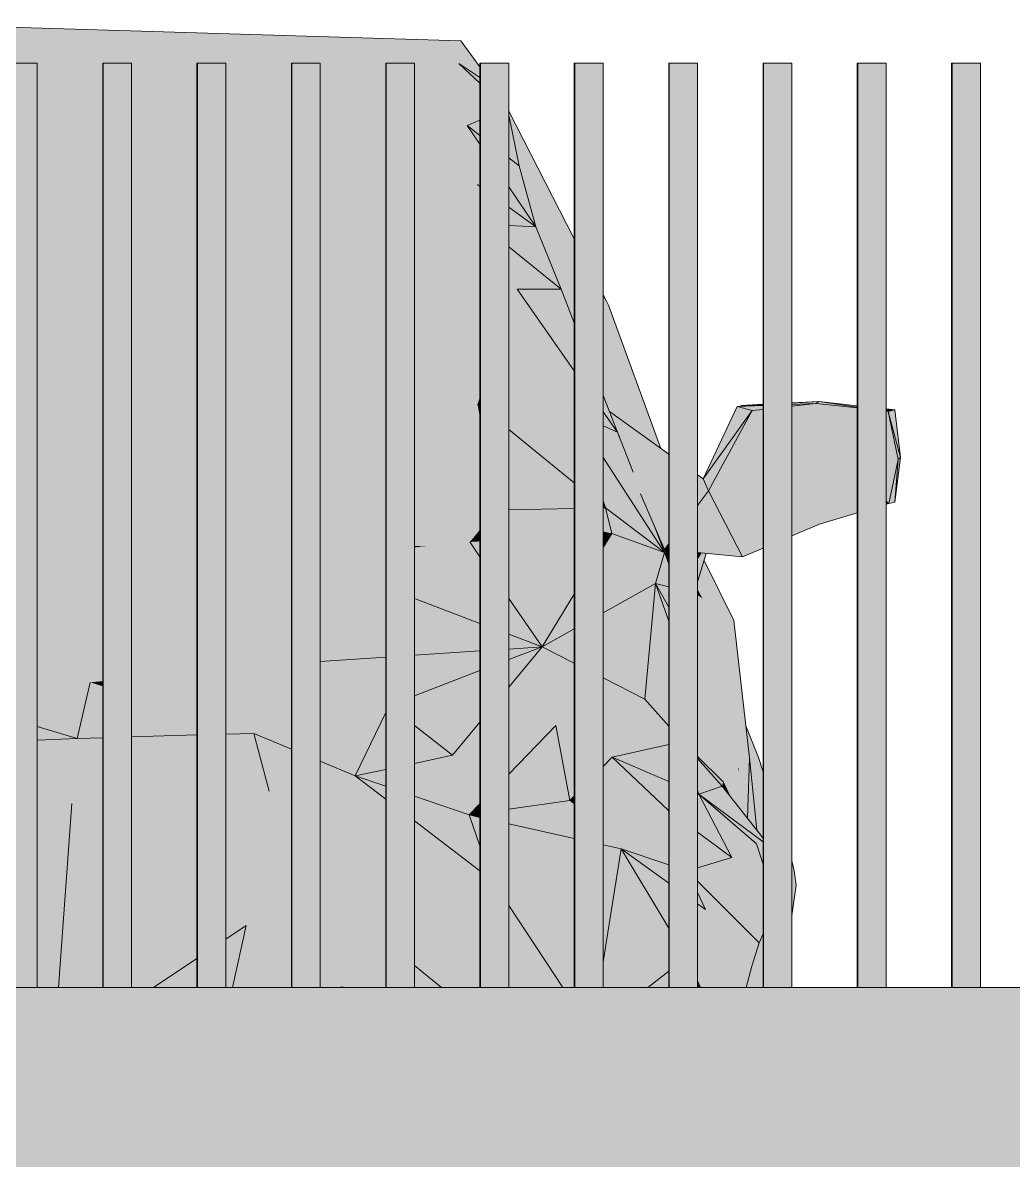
# Model space of a CAD drawing. Header units: millimetres. Extents: x 365175 to 2667127, y -330297 to -162108.
# Drawn here: x 1846009 to 1847058, y -319094 to -317888 of the extents above; entities that cross this region are included whole.
import ezdxf

# ---------------------------------------------------------------- set-up
doc = ezdxf.new("R2010")
doc.units = ezdxf.units.MM
doc.header["$MEASUREMENT"] = 0
doc.layers.add('Cars', color=7, linetype='Continuous')
doc.layers.add('TopoAlt', color=7, linetype='Continuous')

# ---------------------------------------------------------------- blocks, each defined once
blk = doc.blocks.new('Élément de coupe_582_6', base_point=(1445436.1, -319511))
at = {"layer": 'TopoAlt', "linetype": 'Continuous', "lineweight": 0, "true_color": 0x000000}
blk.add_hatch(color=18, dxfattribs=at).paths.add_polyline_path([(1838007, -319511), (1839530.3, -319511), (1839530.3, -319486), (1854698.7, -319486), (1854698.7, -318911), (1838007, -318911)])
at = {"layer": 'TopoAlt', "color": 190, "linetype": 'Continuous', "lineweight": 5, "true_color": 0x8002ff}
blk.add_line((1854698.7, -318911), (1838007, -318911), dxfattribs=at)
blk = doc.blocks.new('Élément de coupe_659_6', base_point=(1445436.1, -319511))
at = {"linetype": 'Continuous', "lineweight": 0, "true_color": 0x000000}
for points in [[(1846993, -317931), (1846993, -318911), (1846993.5, -318911), (1846993.5, -317931)], [(1846993, -317931), (1846993, -318911), (1846993.5, -318911), (1846993.5, -317931)], [(1846993.5, -317931), (1846993.5, -318911), (1847023.5, -318911), (1847023.5, -317931)]]:
    blk.add_hatch(color=18, dxfattribs=at).paths.add_polyline_path(points)
at = {"color": 18, "linetype": 'Continuous', "lineweight": 5, "true_color": 0x330000}
for p, q in [((1846993, -317931), (1846993.5, -317931)), ((1846993, -318911), (1846993, -317931)), ((1846993.5, -317931), (1847023.5, -317931)), ((1846993.5, -318911), (1846993.5, -317931)), ((1847023.5, -318911), (1847023.5, -317931))]:
    blk.add_line(p, q, dxfattribs=at)
blk = doc.blocks.new('Élément de coupe_660_6', base_point=(1445436.1, -319511))
at = {"linetype": 'Continuous', "lineweight": 0, "true_color": 0x000000}
for points in [[(1846893, -317931), (1846893, -318911), (1846893.5, -318911), (1846893.5, -317931)], [(1846893, -317931), (1846893, -318911), (1846893.5, -318911), (1846893.5, -317931)], [(1846893.5, -317931), (1846893.5, -318911), (1846923.5, -318911), (1846923.5, -317931)]]:
    blk.add_hatch(color=18, dxfattribs=at).paths.add_polyline_path(points)
at = {"color": 18, "linetype": 'Continuous', "lineweight": 5, "true_color": 0x330000}
for p, q in [((1846893, -317931), (1846893.5, -317931)), ((1846893, -318911), (1846893, -317931)), ((1846893.5, -317931), (1846923.5, -317931)), ((1846893.5, -318911), (1846893.5, -317931)), ((1846923.5, -318911), (1846923.5, -317931))]:
    blk.add_line(p, q, dxfattribs=at)
blk = doc.blocks.new('Élément de coupe_661_6', base_point=(1445436.1, -319511))
at = {"linetype": 'Continuous', "lineweight": 0, "true_color": 0x000000}
for points in [[(1846793.1, -317931), (1846793.1, -318911), (1846793.5, -318911), (1846793.5, -317931)], [(1846793.1, -317931), (1846793.1, -318911), (1846793.5, -318911), (1846793.5, -317931)], [(1846793.5, -317931), (1846793.5, -318911), (1846823.5, -318911), (1846823.5, -317931)]]:
    blk.add_hatch(color=18, dxfattribs=at).paths.add_polyline_path(points)
at = {"color": 18, "linetype": 'Continuous', "lineweight": 5, "true_color": 0x330000}
for p, q in [((1846793.1, -317931), (1846793.5, -317931)), ((1846793.1, -318911), (1846793.1, -317931)), ((1846793.5, -317931), (1846823.5, -317931)), ((1846793.5, -318911), (1846793.5, -317931)), ((1846823.5, -318911), (1846823.5, -317931))]:
    blk.add_line(p, q, dxfattribs=at)
blk = doc.blocks.new('Élément de coupe_662_6', base_point=(1445436.1, -319511))
at = {"linetype": 'Continuous', "lineweight": 0, "true_color": 0x000000}
for points in [[(1846693.1, -317931), (1846693.1, -318911), (1846693.5, -318911), (1846693.5, -317931)], [(1846693.1, -317931), (1846693.1, -318911), (1846693.5, -318911), (1846693.5, -317931)], [(1846693.5, -317931), (1846693.5, -318911), (1846723.5, -318911), (1846723.5, -317931)]]:
    blk.add_hatch(color=18, dxfattribs=at).paths.add_polyline_path(points)
at = {"color": 18, "linetype": 'Continuous', "lineweight": 5, "true_color": 0x330000}
for p, q in [((1846693.1, -317931), (1846693.5, -317931)), ((1846693.1, -318911), (1846693.1, -317931)), ((1846693.5, -317931), (1846723.5, -317931)), ((1846693.5, -318911), (1846693.5, -317931)), ((1846723.5, -318911), (1846723.5, -317931))]:
    blk.add_line(p, q, dxfattribs=at)
blk = doc.blocks.new('Élément de coupe_663_6', base_point=(1445436.1, -319511))
at = {"linetype": 'Continuous', "lineweight": 0, "true_color": 0x000000}
for points in [[(1846593.1, -317931), (1846593.1, -318911), (1846593.6, -318911), (1846593.6, -317931)], [(1846593.1, -317931), (1846593.1, -318911), (1846593.6, -318911), (1846593.6, -317931)], [(1846593.6, -317931), (1846593.6, -318911), (1846623.6, -318911), (1846623.6, -317931)]]:
    blk.add_hatch(color=18, dxfattribs=at).paths.add_polyline_path(points)
at = {"color": 18, "linetype": 'Continuous', "lineweight": 5, "true_color": 0x330000}
for p, q in [((1846593.1, -317931), (1846593.6, -317931)), ((1846593.1, -318911), (1846593.1, -317931)), ((1846593.6, -317931), (1846623.6, -317931)), ((1846593.6, -318911), (1846593.6, -317931)), ((1846623.6, -318911), (1846623.6, -317931))]:
    blk.add_line(p, q, dxfattribs=at)
blk = doc.blocks.new('Élément de coupe_664_6', base_point=(1445436.1, -319511))
at = {"linetype": 'Continuous', "lineweight": 0, "true_color": 0x000000}
for points in [[(1846493.1, -317931), (1846493.1, -318911), (1846493.6, -318911), (1846493.6, -317931)], [(1846493.1, -317931), (1846493.1, -318911), (1846493.6, -318911), (1846493.6, -317931)], [(1846493.6, -317931), (1846493.6, -318911), (1846523.6, -318911), (1846523.6, -317931)]]:
    blk.add_hatch(color=18, dxfattribs=at).paths.add_polyline_path(points)
at = {"color": 18, "linetype": 'Continuous', "lineweight": 5, "true_color": 0x330000}
for p, q in [((1846493.1, -317931), (1846493.6, -317931)), ((1846493.1, -318911), (1846493.1, -317931)), ((1846493.6, -317931), (1846523.6, -317931)), ((1846493.6, -318911), (1846493.6, -317931)), ((1846523.6, -318911), (1846523.6, -317931))]:
    blk.add_line(p, q, dxfattribs=at)
blk = doc.blocks.new('Élément de coupe_665_6', base_point=(1445436.1, -319511))
at = {"linetype": 'Continuous', "lineweight": 0, "true_color": 0x000000}
for points in [[(1846393.2, -317931), (1846393.2, -318911), (1846393.6, -318911), (1846393.6, -317931)], [(1846393.2, -317931), (1846393.2, -318911), (1846393.6, -318911), (1846393.6, -317931)], [(1846393.6, -317931), (1846393.6, -318911), (1846423.6, -318911), (1846423.6, -317931)]]:
    blk.add_hatch(color=18, dxfattribs=at).paths.add_polyline_path(points)
at = {"color": 18, "linetype": 'Continuous', "lineweight": 5, "true_color": 0x330000}
for p, q in [((1846393.2, -317931), (1846393.6, -317931)), ((1846393.2, -318911), (1846393.2, -317931)), ((1846393.6, -317931), (1846423.6, -317931)), ((1846393.6, -318911), (1846393.6, -317931)), ((1846423.6, -318911), (1846423.6, -317931))]:
    blk.add_line(p, q, dxfattribs=at)
blk = doc.blocks.new('Élément de coupe_666_6', base_point=(1445436.1, -319511))
at = {"linetype": 'Continuous', "lineweight": 0, "true_color": 0x000000}
for points in [[(1846293.2, -317931), (1846293.2, -318911), (1846293.6, -318911), (1846293.6, -317931)], [(1846293.2, -317931), (1846293.2, -318911), (1846293.6, -318911), (1846293.6, -317931)], [(1846293.6, -317931), (1846293.6, -318911), (1846323.6, -318911), (1846323.6, -317931)]]:
    blk.add_hatch(color=18, dxfattribs=at).paths.add_polyline_path(points)
at = {"color": 18, "linetype": 'Continuous', "lineweight": 5, "true_color": 0x330000}
for p, q in [((1846293.2, -317931), (1846293.6, -317931)), ((1846293.2, -318911), (1846293.2, -317931)), ((1846293.6, -317931), (1846323.6, -317931)), ((1846293.6, -318911), (1846293.6, -317931)), ((1846323.6, -318911), (1846323.6, -317931))]:
    blk.add_line(p, q, dxfattribs=at)
blk = doc.blocks.new('Élément de coupe_667_6', base_point=(1445436.1, -319511))
at = {"linetype": 'Continuous', "lineweight": 0, "true_color": 0x000000}
for points in [[(1846193.2, -317931), (1846193.2, -318911), (1846193.7, -318911), (1846193.7, -317931)], [(1846193.2, -317931), (1846193.2, -318911), (1846193.7, -318911), (1846193.7, -317931)], [(1846193.7, -317931), (1846193.7, -318911), (1846223.7, -318911), (1846223.7, -317931)]]:
    blk.add_hatch(color=18, dxfattribs=at).paths.add_polyline_path(points)
at = {"color": 18, "linetype": 'Continuous', "lineweight": 5, "true_color": 0x330000}
for p, q in [((1846193.2, -317931), (1846193.7, -317931)), ((1846193.2, -318911), (1846193.2, -317931)), ((1846193.7, -317931), (1846223.7, -317931)), ((1846193.7, -318911), (1846193.7, -317931)), ((1846223.7, -318911), (1846223.7, -317931))]:
    blk.add_line(p, q, dxfattribs=at)
blk = doc.blocks.new('Élément de coupe_668_6', base_point=(1445436.1, -319511))
at = {"linetype": 'Continuous', "lineweight": 0, "true_color": 0x000000}
for points in [[(1846093.3, -317931), (1846093.3, -318911), (1846093.7, -318911), (1846093.7, -317931)], [(1846093.3, -317931), (1846093.3, -318911), (1846093.7, -318911), (1846093.7, -317931)], [(1846093.7, -317931), (1846093.7, -318911), (1846123.7, -318911), (1846123.7, -317931)]]:
    blk.add_hatch(color=18, dxfattribs=at).paths.add_polyline_path(points)
at = {"color": 18, "linetype": 'Continuous', "lineweight": 5, "true_color": 0x330000}
for p, q in [((1846093.3, -317931), (1846093.7, -317931)), ((1846093.3, -318911), (1846093.3, -317931)), ((1846093.7, -317931), (1846123.7, -317931)), ((1846093.7, -318911), (1846093.7, -317931)), ((1846123.7, -318911), (1846123.7, -317931))]:
    blk.add_line(p, q, dxfattribs=at)
blk = doc.blocks.new('Élément de coupe_669_6', base_point=(1445436.1, -319511))
at = {"linetype": 'Continuous', "lineweight": 0, "true_color": 0x000000}
for points in [[(1845993.3, -317931), (1845993.3, -318911), (1845993.7, -318911), (1845993.7, -317931)], [(1845993.3, -317931), (1845993.3, -318911), (1845993.7, -318911), (1845993.7, -317931)], [(1845993.7, -317931), (1845993.7, -318911), (1846023.7, -318911), (1846023.7, -317931)]]:
    blk.add_hatch(color=18, dxfattribs=at).paths.add_polyline_path(points)
at = {"color": 18, "linetype": 'Continuous', "lineweight": 5, "true_color": 0x330000}
for p, q in [((1845993.3, -317931), (1845993.7, -317931)), ((1845993.3, -318911), (1845993.3, -317931)), ((1845993.7, -317931), (1846023.7, -317931)), ((1845993.7, -318911), (1845993.7, -317931)), ((1846023.7, -318911), (1846023.7, -317931))]:
    blk.add_line(p, q, dxfattribs=at)
blk = doc.blocks.new('Élément de coupe_744_6', base_point=(1445436.1, -319511))
at = {"layer": 'Cars', "linetype": 'Continuous', "lineweight": 0, "true_color": 0x000000}
for points in [[(1845834.2, -317891), (1846472.8, -317907.5), (1845835.9, -317888.3)], [(1845834.2, -317916.6), (1846470.8, -317931.5), (1845834.2, -317891)], [(1846472.8, -317907.5), (1845834.2, -317891), (1846470.8, -317931.5)], [(1846470.8, -317931.5), (1846493.1, -317946.2), (1846493.1, -317935.1), (1846472.8, -317907.5)], [(1846470.8, -317931.5), (1845834.2, -317916.6), (1845993.3, -317936.9), (1845993.3, -317931), (1846023.7, -317931), (1846023.7, -317940.8), (1846093.3, -317949.7), (1846093.3, -317931), (1846123.7, -317931), (1846123.7, -317953.5), (1846193.2, -317962.4), (1846193.2, -317931), (1846223.7, -317931), (1846223.7, -317966.3), (1846293.2, -317975.2), (1846293.2, -317931), (1846323.6, -317931), (1846323.6, -317979.1), (1846368.2, -317984.8), (1846393.2, -317971.8), (1846393.2, -317931), (1846423.6, -317931), (1846423.6, -317956)], [(1846470.8, -317931.5), (1846423.6, -317956), (1846423.6, -317991), (1846479.7, -317997.3)], [(1846493.1, -317952.4), (1846470.8, -317931.5), (1846479.7, -317997.3), (1846493.1, -317991.6)], [(1846493.1, -317946.2), (1846470.8, -317931.5), (1846493.1, -317952.4)], [(1846093.3, -317949.7), (1846023.7, -317940.8), (1846023.7, -317957.8), (1846093.3, -317972.9)], [(1846093.3, -317972.9), (1846023.7, -317957.8), (1846023.7, -317996.1), (1846093.3, -318001.8)], [(1846123.7, -317979.5), (1846193.2, -317994.6), (1846193.2, -317962.4), (1846123.7, -317953.5)], [(1846223.7, -317966.3), (1846223.7, -318001.2), (1846293.2, -318016.4), (1846293.2, -317975.2)], [(1846393.2, -317971.8), (1846368.2, -317984.8), (1846393.2, -317987.6)], [(1846123.7, -318004.4), (1846193.2, -318010.1), (1846193.2, -317994.6), (1846123.7, -317979.5)], [(1846368.2, -317984.8), (1846323.6, -317979.1), (1846323.6, -318010.7)], [(1846323.6, -318023), (1846393.2, -318038.4), (1846393.2, -318000.1), (1846368.2, -317984.8), (1846323.6, -318010.7)], [(1846368.2, -317984.8), (1846393.2, -318000.1), (1846393.2, -317987.6)], [(1846523.6, -317982.1), (1846523.6, -317986.1), (1846534.7, -318040.1), (1846593.1, -318131.1), (1846593.1, -318117.2)], [(1846023.7, -318012.1), (1846093.3, -318023.7), (1846093.3, -318001.8), (1846023.7, -317996.1)], [(1846479.7, -317997.3), (1846423.6, -317991), (1846423.6, -318018.8), (1846490.4, -318059.9)], [(1846479.7, -317997.3), (1846493.1, -318007.7), (1846493.1, -317991.6)], [(1846479.7, -317997.3), (1846490.4, -318059.9), (1846493.1, -318061.9), (1846493.1, -318017.1)], [(1846479.7, -317997.3), (1846493.1, -318017.1), (1846493.1, -318007.7)], [(1846523.6, -317986.1), (1846523.6, -318031.4), (1846534.7, -318040.1)], [(1846123.7, -318028.7), (1846193.2, -318040.3), (1846193.2, -318010.1), (1846123.7, -318004.4)], [(1846293.2, -318016.4), (1846223.7, -318001.2), (1846223.7, -318012.6), (1846293.2, -318018.4)], [(1846023.7, -318012.1), (1846023.7, -318022.4), (1846093.3, -318037.8), (1846093.3, -318023.7)], [(1846223.7, -318045.4), (1846293.2, -318057), (1846293.2, -318018.4), (1846223.7, -318012.6)], [(1846423.6, -318045.1), (1846490.4, -318059.9), (1846423.6, -318018.8)], [(1846093.3, -318037.8), (1846023.7, -318022.4), (1846023.7, -318038.4), (1846093.3, -318039.9)], [(1846123.7, -318028.7), (1846123.7, -318042), (1846193.2, -318048.6), (1846193.2, -318040.3)], [(1846323.6, -318026.4), (1846393.2, -318057.1), (1846393.2, -318038.4), (1846323.6, -318023)], [(1846323.6, -318026.4), (1846323.6, -318063), (1846393.2, -318078.8), (1846393.2, -318057.1)], [(1846534.7, -318040.1), (1846523.6, -318031.4), (1846523.6, -318062.2), (1846552.2, -318104.5)], [(1846093.3, -318039.9), (1846023.7, -318038.4), (1846023.7, -318160.1), (1846093.3, -318206.2)], [(1846193.2, -318048.6), (1846123.7, -318042), (1846123.7, -318084.1), (1846193.2, -318236.5)], [(1846223.7, -318045.4), (1846223.7, -318051.5), (1846293.2, -318058.1), (1846293.2, -318057)], [(1846423.6, -318070.6), (1846493.1, -318101.3), (1846493.1, -318094.5), (1846490.4, -318059.9), (1846423.6, -318045.1)], [(1846534.7, -318040.1), (1846552.2, -318104.5), (1846593.1, -318185.5), (1846593.1, -318165)], [(1846534.7, -318040.1), (1846593.1, -318165), (1846593.1, -318131.1)], [(1846223.7, -318271.2), (1846293.2, -318097.5), (1846293.2, -318058.1), (1846223.7, -318051.5)], [(1846323.6, -318063), (1846323.6, -318079.1), (1846393.2, -318168.1), (1846393.2, -318078.8)], [(1846490.4, -318059.9), (1846493.1, -318094.5), (1846493.1, -318061.9)], [(1846523.6, -318062.2), (1846523.6, -318083.8), (1846552.2, -318104.5)], [(1846393.2, -318168.1), (1846323.6, -318079.1), (1846323.6, -318290), (1846393.2, -318291.1)], [(1846423.6, -318070.6), (1846423.6, -318085.6), (1846493.1, -318101.4), (1846493.1, -318101.3)], [(1846123.7, -318084.1), (1846123.7, -318226.4), (1846193.2, -318272.5), (1846193.2, -318236.5)], [(1846423.6, -318207), (1846490.5, -318292.7), (1846493.1, -318135.6), (1846493.1, -318101.4), (1846423.6, -318085.6)], [(1846523.6, -318083.8), (1846523.6, -318103.1), (1846552.2, -318104.5)], [(1846223.7, -318288.3), (1846293.2, -318289.5), (1846293.2, -318097.5), (1846223.7, -318271.2)], [(1846523.6, -318125.7), (1846579, -318170.5), (1846552.2, -318104.5), (1846523.6, -318103.1)], [(1846552.2, -318104.5), (1846579, -318170.5), (1846593.1, -318197.2), (1846593.1, -318185.5)], [(1846523.6, -318154.9), (1846532.4, -318170.6), (1846579, -318170.5), (1846523.6, -318125.7)], [(1846493.1, -318135.6), (1846490.5, -318292.7), (1846493.1, -318285.1)], [(1846093.3, -318206.2), (1846023.7, -318160.1), (1846023.7, -318292.2), (1846093.3, -318290.8)], [(1846523.6, -318154.9), (1846523.6, -318196.3), (1846532.4, -318170.6)], [(1846532.4, -318170.6), (1846523.6, -318196.3), (1846523.6, -318295.6), (1846592.7, -318301.7)], [(1846532.4, -318170.6), (1846593.1, -318257.2), (1846593.1, -318206.3), (1846579, -318170.5)], [(1846532.4, -318170.6), (1846592.7, -318301.7), (1846593.1, -318301.8), (1846593.1, -318257.2)], [(1846579, -318170.5), (1846593.1, -318206.3), (1846593.1, -318197.2)], [(1846629.4, -318187.7), (1846623.6, -318176.3), (1846623.6, -318178.5)], [(1846629.4, -318187.7), (1846623.6, -318178.5), (1846623.6, -318230.2), (1846669.4, -318328.3), (1846684.8, -318339.4)], [(1846423.6, -318291.6), (1846490.5, -318292.7), (1846423.6, -318207)], [(1846123.7, -318290.1), (1846193.2, -318288.7), (1846193.2, -318272.5), (1846123.7, -318226.4)], [(1846623.6, -318230.2), (1846623.6, -318245.8), (1846662.8, -318323.5), (1846669.4, -318328.3)], [(1846623.6, -318245.8), (1846623.6, -318254.7), (1846658.2, -318320.3), (1846662.8, -318323.5)], [(1846623.6, -318283.5), (1846638.9, -318322.4), (1846639.4, -318323.1), (1846630.5, -318300.8), (1846630.3, -318300.2), (1846658.2, -318320.3), (1846623.6, -318254.7)], [(1846490.5, -318292.7), (1846493.1, -318293), (1846493.1, -318285.1)], [(1846623.6, -318283.5), (1846623.6, -318300.6), (1846638.9, -318322.4)], [(1846093.3, -318290.8), (1846023.7, -318292.2), (1846023.7, -318377.1), (1846093.3, -318407.2)], [(1846123.7, -318290.1), (1846123.7, -318420.4), (1846153.7, -318433.3), (1846193.2, -318342.4), (1846193.2, -318288.7)], [(1846293.2, -318289.5), (1846223.7, -318288.3), (1846223.7, -318290.9), (1846293.2, -318318.6)], [(1846223.7, -318290.9), (1846223.7, -318427.8), (1846293.2, -318422.2), (1846293.2, -318318.6)], [(1846393.2, -318291.1), (1846323.6, -318290), (1846323.6, -318330.7), (1846393.2, -318358.3)], [(1846423.6, -318370.4), (1846493.1, -318398.1), (1846493.1, -318307.4), (1846490.5, -318292.7), (1846423.6, -318291.6)], [(1846490.5, -318292.7), (1846493.1, -318307.4), (1846493.1, -318294.8)], [(1846493.1, -318293), (1846490.5, -318292.7), (1846493.1, -318294.8)], [(1846523.6, -318319.5), (1846593.1, -318375.9), (1846593.1, -318302.9), (1846592.7, -318301.7), (1846523.6, -318295.6)], [(1846781.5, -318299.4), (1846765.6, -318295), (1846729.8, -318371.7)], [(1846729.8, -318371.7), (1846735.3, -318384.3), (1846781.5, -318299.4)], [(1846781.5, -318299.4), (1846735.3, -318384.3), (1846771.2, -318454.3)], [(1846765.6, -318295), (1846793.1, -318294), (1846793.1, -318293.3)], [(1846765.6, -318295), (1846781.5, -318299.4), (1846793.1, -318298.1), (1846793.1, -318294)], [(1846769.1, -318294.8), (1846769.3, -318294.8), (1846769.5, -318293.9)], [(1846769.5, -318293.9), (1846769.3, -318294.8), (1846770, -318294.7)], [(1846769.5, -318293.9), (1846770, -318294.7), (1846793.1, -318293.3), (1846793.1, -318292.7)], [(1846771.2, -318454.3), (1846793.1, -318445.1), (1846793.1, -318318.9), (1846781.5, -318299.4)], [(1846781.5, -318299.4), (1846793.1, -318318.9), (1846793.1, -318298.1)], [(1846852.2, -318289.7), (1846823.5, -318291.5), (1846823.5, -318292.8), (1846849.2, -318291.8)], [(1846823.5, -318291.2), (1846823.5, -318291.5), (1846837.3, -318290.6), (1846852.2, -318289.7)], [(1846849.2, -318291.8), (1846823.5, -318294.7), (1846823.5, -318370.3), (1846852.8, -318419.8)], [(1846823.5, -318292.8), (1846823.5, -318294.7), (1846849.2, -318291.8)], [(1846852.2, -318289.7), (1846849.2, -318291.8), (1846893, -318296.6), (1846893, -318295.6)], [(1846849.2, -318291.8), (1846852.8, -318419.8), (1846893, -318407.7), (1846893, -318352)], [(1846849.2, -318291.8), (1846893, -318352), (1846893, -318321.7)], [(1846893, -318296.6), (1846849.2, -318291.8), (1846893, -318321.7)], [(1846893, -318294.2), (1846852.2, -318289.7), (1846893, -318295.6)], [(1846932.6, -318298.5), (1846923.5, -318297.5), (1846923.5, -318299.9), (1846925.8, -318300.3)], [(1846938.8, -318349.2), (1846932.6, -318298.5), (1846925.8, -318300.3)], [(1846593.1, -318302.3), (1846592.7, -318301.7), (1846593.1, -318302.9)], [(1846592.7, -318301.7), (1846593.1, -318302.3), (1846593.1, -318301.8)], [(1846623.6, -318315.5), (1846638.9, -318322.4), (1846623.6, -318300.6)], [(1846693.1, -318345.4), (1846630.3, -318300.2), (1846630.5, -318300.8), (1846693.1, -318350.6)], [(1846693.1, -318350.6), (1846630.5, -318300.8), (1846639.4, -318323.1), (1846641.1, -318327.2), (1846638.9, -318322.4), (1846655.4, -318364.7), (1846663.3, -318387.6), (1846688.5, -318446.7), (1846693.1, -318440.5)], [(1846923.5, -318299.9), (1846923.5, -318300), (1846925.8, -318300.3)], [(1846925.8, -318300.3), (1846923.5, -318300), (1846923.5, -318342.4), (1846936.2, -318351.1)], [(1846938.8, -318349.2), (1846925.8, -318300.3), (1846936.2, -318351.1)], [(1846523.6, -318404.7), (1846593.1, -318403.2), (1846593.1, -318375.9), (1846523.6, -318319.5)], [(1846623.6, -318315.5), (1846623.6, -318349.2), (1846688.8, -318449.9), (1846676.5, -318418.5), (1846663.3, -318387.6), (1846655.4, -318364.7), (1846638.9, -318322.4)], [(1846639.4, -318323.1), (1846638.9, -318322.4), (1846641.1, -318327.2)], [(1846638.9, -318322.4), (1846640.6, -318326.9), (1846641.1, -318327.2)], [(1846323.6, -318419.8), (1846393.2, -318414.3), (1846393.2, -318358.3), (1846323.6, -318330.7)], [(1846193.2, -318342.4), (1846153.7, -318433.3), (1846193.2, -318430.2)], [(1846936.2, -318351.1), (1846923.5, -318342.4), (1846923.5, -318393.8), (1846926.3, -318397.7)], [(1846688.8, -318449.9), (1846623.6, -318349.2), (1846623.6, -318395), (1846626.1, -318402.6)], [(1846932.7, -318396.3), (1846936.2, -318351.1), (1846926.3, -318397.7)], [(1846932.7, -318396.3), (1846938.8, -318349.2), (1846936.2, -318351.1)], [(1846423.6, -318370.4), (1846423.6, -318411.8), (1846493.1, -318406.3), (1846493.1, -318398.1)], [(1846729.8, -318371.7), (1846723.5, -318367.3), (1846723.5, -318374.9), (1846735.3, -318384.3)], [(1846823.5, -318370.3), (1846823.5, -318432.2), (1846852.8, -318419.8)], [(1846023.7, -318377.1), (1846023.7, -318429), (1846093.3, -318431.3), (1846093.3, -318407.2)], [(1846723.5, -318374.9), (1846723.5, -318400), (1846735.3, -318384.3)], [(1846623.6, -318400.5), (1846626.1, -318402.6), (1846623.6, -318395)], [(1846663.3, -318387.6), (1846684.5, -318443.3), (1846688.8, -318449.9), (1846676.5, -318418.5)], [(1846735.3, -318384.3), (1846723.5, -318400), (1846723.5, -318449.9), (1846771.2, -318454.3)], [(1846923.5, -318393.8), (1846923.5, -318398.6), (1846926.3, -318397.7)], [(1846493.1, -318406.3), (1846423.6, -318411.8), (1846423.6, -318437.7), (1846482.4, -318438.6), (1846493.1, -318425.7)], [(1846523.6, -318404.7), (1846523.6, -318407.6), (1846593.1, -318421.5), (1846593.1, -318403.2)], [(1846523.6, -318436.1), (1846593.1, -318431.9), (1846593.1, -318421.5), (1846523.6, -318407.6)], [(1846623.6, -318400.5), (1846623.6, -318402.6), (1846626.1, -318402.6)], [(1846626.1, -318402.6), (1846623.6, -318402.6), (1846623.6, -318427.6), (1846632.7, -318429.5)], [(1846632.7, -318429.5), (1846688.8, -318449.9), (1846626.1, -318402.6)], [(1846323.6, -318436.1), (1846393.2, -318437.2), (1846393.2, -318414.3), (1846323.6, -318419.8)], [(1846688.5, -318446.7), (1846676.5, -318418.5), (1846688.8, -318449.9), (1846693.1, -318461.5), (1846693.1, -318459.1)], [(1846688.5, -318446.7), (1846676.5, -318418.5), (1846688.8, -318449.9), (1846693.1, -318461.5), (1846693.1, -318459.1)], [(1846023.7, -318429), (1846023.7, -318439.4), (1846093.3, -318445.6), (1846093.3, -318431.3)], [(1846153.7, -318433.3), (1846123.7, -318420.4), (1846123.7, -318432.3)], [(1846153.7, -318433.3), (1846193.2, -318434), (1846193.2, -318430.2)], [(1846293.2, -318422.2), (1846223.7, -318427.8), (1846223.7, -318434.4), (1846293.2, -318435.6)], [(1846482.4, -318438.6), (1846493.1, -318438), (1846493.1, -318425.7)], [(1846523.6, -318436.1), (1846523.6, -318498.4), (1846559, -318549.8), (1846593.1, -318494), (1846593.1, -318431.9)], [(1846623.6, -318430), (1846632.7, -318429.5), (1846623.6, -318427.6)], [(1846632.7, -318429.5), (1846623.6, -318444.4), (1846623.6, -318513.7), (1846679.2, -318482.6)], [(1846623.6, -318430), (1846623.6, -318444.4), (1846632.7, -318429.5)], [(1846632.7, -318429.5), (1846679.2, -318482.6), (1846688.8, -318449.9)], [(1846093.3, -318445.6), (1846023.7, -318439.4), (1846023.7, -318443.8), (1846093.3, -318447.8)], [(1846023.7, -318443.8), (1846023.7, -318455.1), (1846093.3, -318488.5), (1846093.3, -318447.8)], [(1846123.7, -318448.3), (1846162.9, -318451.9), (1846153.7, -318433.3), (1846123.7, -318432.3)], [(1846193.2, -318434), (1846153.7, -318433.3), (1846193.2, -318434.7)], [(1846153.7, -318433.3), (1846193.2, -318438.6), (1846193.2, -318434.7)], [(1846153.7, -318433.3), (1846162.9, -318451.9), (1846193.2, -318452.1), (1846193.2, -318438.6)], [(1846223.7, -318434.4), (1846223.7, -318435.8), (1846293.2, -318438.3), (1846293.2, -318435.6)], [(1846223.7, -318435.8), (1846223.7, -318442.7), (1846293.2, -318452), (1846293.2, -318438.3)], [(1846223.7, -318442.7), (1846223.7, -318452.4), (1846293.2, -318453), (1846293.2, -318452)], [(1846323.6, -318439.3), (1846393.2, -318441.8), (1846393.2, -318437.2), (1846323.6, -318436.1)], [(1846393.2, -318441.8), (1846323.6, -318439.3), (1846323.6, -318451.4), (1846393.2, -318446.4)], [(1846482.4, -318438.6), (1846423.6, -318437.7), (1846423.6, -318442.9), (1846436.7, -318443.3)], [(1846423.6, -318473.5), (1846423.6, -318487.3), (1846482.4, -318438.6), (1846436.7, -318443.3)], [(1846423.6, -318487.3), (1846423.6, -318498.7), (1846493.1, -318524.9), (1846493.1, -318454.2), (1846482.4, -318438.6)], [(1846423.6, -318444.3), (1846436.7, -318443.3), (1846423.6, -318442.9)], [(1846423.6, -318444.3), (1846423.6, -318473.5), (1846436.7, -318443.3)], [(1846493.1, -318438), (1846482.4, -318438.6), (1846493.1, -318454.2)], [(1846686.8, -318448.4), (1846688.8, -318449.9), (1846684.5, -318443.3)], [(1846688.5, -318446.7), (1846693.1, -318447.1), (1846693.1, -318440.5)], [(1846093.3, -318488.5), (1846023.7, -318455.1), (1846023.7, -318477.4), (1846093.3, -318493.5)], [(1846123.7, -318449.6), (1846162.9, -318451.9), (1846123.7, -318448.3)], [(1846162.9, -318451.9), (1846123.7, -318449.6), (1846123.7, -318488.3)], [(1846123.7, -318488.3), (1846123.7, -318497.9), (1846193.2, -318497.3), (1846193.2, -318457.1), (1846162.9, -318451.9)], [(1846193.2, -318452.1), (1846162.9, -318451.9), (1846193.2, -318457.1)], [(1846223.7, -318452.4), (1846223.7, -318462.3), (1846293.2, -318474.3), (1846293.2, -318453)], [(1846323.6, -318451.4), (1846323.6, -318461.5), (1846393.2, -318487.3), (1846393.2, -318446.4)], [(1846688.8, -318449.9), (1846679.2, -318482.6), (1846693.1, -318486.1), (1846693.1, -318461.5)], [(1846686.8, -318448.4), (1846687.1, -318449.1), (1846687.2, -318449.3), (1846688.8, -318449.9)], [(1846687.2, -318449.3), (1846688.6, -318450.6), (1846688.8, -318449.9)], [(1846688.5, -318446.7), (1846693.1, -318459.1), (1846693.1, -318447.1)], [(1846688.5, -318446.7), (1846693.1, -318450.8), (1846693.1, -318447.1)], [(1846688.6, -318450.6), (1846693.1, -318463.1), (1846693.1, -318461.5), (1846688.8, -318449.9)], [(1846723.5, -318449.9), (1846723.5, -318456.2), (1846727.7, -318450.3)], [(1846723.5, -318449.9), (1846723.5, -318456.2), (1846727.7, -318450.3)], [(1846723.5, -318456.2), (1846723.5, -318480.9), (1846732.8, -318450.8), (1846727.7, -318450.3)], [(1846723.5, -318456.2), (1846723.5, -318480.9), (1846732.8, -318450.8), (1846727.7, -318450.3)], [(1846223.7, -318497), (1846293.2, -318496.3), (1846293.2, -318474.3), (1846223.7, -318462.3)], [(1846323.6, -318479.5), (1846393.2, -318491.5), (1846393.2, -318487.3), (1846323.6, -318461.5)], [(1846723.5, -318494.8), (1846762.3, -318521.9), (1846730.6, -318458.1), (1846723.5, -318480.9)], [(1846023.7, -318494.1), (1846093.3, -318497.2), (1846093.3, -318493.5), (1846023.7, -318477.4)], [(1846323.6, -318479.5), (1846323.6, -318496), (1846393.2, -318495.3), (1846393.2, -318491.5)], [(1846623.6, -318513.7), (1846623.6, -318582.6), (1846667.8, -318605.2), (1846679.2, -318482.6)], [(1846679.2, -318482.6), (1846667.8, -318605.2), (1846693.1, -318585.7), (1846693.1, -318522.6)], [(1846693.1, -318507.6), (1846679.2, -318482.6), (1846693.1, -318522.6)], [(1846679.2, -318482.6), (1846693.1, -318507.6), (1846693.1, -318486.1)], [(1846723.5, -318494.8), (1846729, -318498.6), (1846723.5, -318488.5)], [(1846023.7, -318563.1), (1846080.1, -318587.4), (1846093.3, -318551.7), (1846093.3, -318497.2), (1846023.7, -318494.1)], [(1846123.7, -318497.9), (1846123.7, -318501.4), (1846193.2, -318523.7), (1846193.2, -318497.3)], [(1846123.7, -318583.4), (1846193.2, -318577.1), (1846193.2, -318523.7), (1846123.7, -318501.4)], [(1846223.7, -318497), (1846223.7, -318533.4), (1846293.2, -318555.7), (1846293.2, -318496.3)], [(1846323.6, -318496), (1846323.6, -318564.8), (1846393.2, -318511.3), (1846393.2, -318495.3)], [(1846423.6, -318558.7), (1846493.1, -318554.1), (1846493.1, -318524.9), (1846423.6, -318498.7)], [(1846523.6, -318536.4), (1846559, -318549.8), (1846523.6, -318498.4)], [(1846559, -318549.8), (1846593.1, -318530.7), (1846593.1, -318494)], [(1846723.5, -318561.1), (1846762.3, -318521.9), (1846723.5, -318494.8)], [(1846723.5, -318532.4), (1846724.3, -318536.1), (1846727.9, -318556.7), (1846736.4, -318548.1), (1846729.7, -318503.4), (1846729, -318498.6), (1846723.5, -318494.8)], [(1846323.6, -318564.8), (1846323.6, -318565.2), (1846393.2, -318560.7), (1846393.2, -318511.3)], [(1846723.5, -318561.1), (1846723.5, -318562.4), (1846778.7, -318667.3), (1846762.3, -318521.9)], [(1846223.7, -318574.3), (1846293.2, -318568), (1846293.2, -318555.7), (1846223.7, -318533.4)], [(1846523.6, -318552.1), (1846559, -318549.8), (1846523.6, -318536.4)], [(1846593.1, -318530.7), (1846559, -318549.8), (1846593.1, -318567.1)], [(1846093.3, -318551.7), (1846080.1, -318587.4), (1846093.3, -318586.2)], [(1846523.6, -318563.3), (1846523.6, -318592.6), (1846559, -318549.8)], [(1846559, -318549.8), (1846523.6, -318592.6), (1846523.6, -318647.5), (1846573.4, -318633)], [(1846523.6, -318563.3), (1846559, -318549.8), (1846523.6, -318552.1)], [(1846559, -318549.8), (1846573.4, -318633), (1846593.1, -318627.2), (1846593.1, -318567.1)], [(1846736.4, -318548.1), (1846727.9, -318556.7), (1846732.2, -318578.9), (1846745.6, -318604.4)], [(1846023.7, -318563.1), (1846023.7, -318585.8), (1846080.1, -318587.4)], [(1846323.6, -318565.7), (1846393.2, -318609.9), (1846393.2, -318560.7), (1846323.6, -318565.2)], [(1846423.6, -318558.7), (1846423.6, -318601.8), (1846493.1, -318575), (1846493.1, -318554.1)], [(1846723.5, -318590.7), (1846778.7, -318667.3), (1846723.5, -318562.4)], [(1846223.7, -318574.3), (1846223.7, -318632.2), (1846253.6, -318641.5), (1846293.2, -318598), (1846293.2, -318568)], [(1846393.2, -318609.9), (1846323.6, -318565.7), (1846323.6, -318627.1), (1846393.2, -318612.8)], [(1846423.6, -318601.8), (1846423.6, -318633.2), (1846464.1, -318664.7), (1846493.1, -318629.5), (1846493.1, -318575)], [(1846023.7, -318585.8), (1846023.7, -318634.2), (1846066.2, -318646.9), (1846080.1, -318587.4)], [(1846080.1, -318587.4), (1846066.2, -318646.9), (1846093.3, -318646.1), (1846093.3, -318591.5)], [(1846080.1, -318587.4), (1846093.3, -318591.5), (1846093.3, -318586.2)], [(1846193.2, -318577.1), (1846123.7, -318583.4), (1846123.7, -318601), (1846193.2, -318622.7)], [(1846623.6, -318582.6), (1846623.6, -318618.2), (1846667.8, -318605.2)], [(1846667.8, -318605.2), (1846693.1, -318634), (1846693.1, -318585.7)], [(1846745.6, -318604.4), (1846732.2, -318578.9), (1846741.6, -318613.6), (1846742.6, -318617.1), (1846751.3, -318629.2), (1846749.1, -318618.5)], [(1846293.2, -318598), (1846253.6, -318641.5), (1846293.2, -318633.4)], [(1846778.7, -318667.3), (1846723.5, -318590.7), (1846723.5, -318611.6), (1846750.9, -318692.8)], [(1846123.7, -318645.3), (1846193.2, -318643.2), (1846193.2, -318622.7), (1846123.7, -318601)], [(1846323.6, -318670.9), (1846361, -318686.6), (1846393.2, -318619.4), (1846393.2, -318612.8), (1846323.6, -318627.1)], [(1846667.8, -318605.2), (1846623.6, -318618.2), (1846623.6, -318661.4), (1846633.1, -318666.8)], [(1846667.8, -318605.2), (1846633.1, -318666.8), (1846693.1, -318653.2), (1846693.1, -318634)], [(1846723.5, -318611.6), (1846723.5, -318666), (1846750.9, -318692.8)], [(1846361, -318686.6), (1846393.2, -318679.8), (1846393.2, -318619.4)], [(1846751.3, -318629.2), (1846742.6, -318617.1), (1846766, -318677.3), (1846766.6, -318678.4), (1846767.2, -318677.9), (1846761.1, -318658.8)], [(1846023.7, -318648.6), (1846066.2, -318646.9), (1846023.7, -318634.2)], [(1846223.7, -318642.4), (1846253.6, -318641.5), (1846223.7, -318632.2)], [(1846253.6, -318641.5), (1846293.2, -318658.1), (1846293.2, -318633.4)], [(1846423.6, -318633.2), (1846423.6, -318673.3), (1846464.1, -318664.7)], [(1846464.1, -318664.7), (1846493.1, -318656.3), (1846493.1, -318629.5)], [(1846523.6, -318647.5), (1846523.6, -318684.7), (1846573.4, -318633)], [(1846573.4, -318633), (1846523.6, -318684.7), (1846523.6, -318722), (1846588.4, -318712.8)], [(1846573.4, -318633), (1846593.1, -318644.1), (1846593.1, -318627.2)], [(1846573.4, -318633), (1846588.4, -318712.8), (1846593.1, -318708), (1846593.1, -318644.1)], [(1846774.9, -318633.6), (1846778.7, -318667.3), (1846781, -318689.9), (1846793.1, -318738.4), (1846793.1, -318717.3), (1846788.2, -318667.2)], [(1846023.7, -318648.6), (1846023.7, -318705.6), (1846060.4, -318715.9), (1846066.2, -318646.9)], [(1846060.4, -318715.9), (1846093.3, -318713.8), (1846093.3, -318654.3), (1846066.2, -318646.9)], [(1846066.2, -318646.9), (1846093.3, -318654.3), (1846093.3, -318646.1)], [(1846123.7, -318645.3), (1846123.7, -318662.7), (1846193.2, -318681.7), (1846193.2, -318643.2)], [(1846223.7, -318642.4), (1846223.7, -318690), (1846269.6, -318702.6), (1846253.6, -318641.5)], [(1846253.6, -318641.5), (1846269.6, -318702.6), (1846293.2, -318698.5), (1846293.2, -318658.1)], [(1846464.1, -318664.7), (1846481.8, -318728), (1846493.1, -318716.2), (1846493.1, -318656.3)], [(1846633.1, -318666.8), (1846693.1, -318692.4), (1846693.1, -318653.2)], [(1846193.2, -318681.7), (1846123.7, -318662.7), (1846123.7, -318711.9), (1846193.2, -318707.5)], [(1846323.6, -318670.9), (1846323.6, -318693.2), (1846361, -318686.6)], [(1846464.1, -318664.7), (1846423.6, -318673.3), (1846423.6, -318708.1), (1846481.8, -318728)], [(1846623.6, -318661.4), (1846623.6, -318676.6), (1846633.1, -318666.8)], [(1846633.1, -318666.8), (1846623.6, -318676.6), (1846623.6, -318716.3), (1846692.5, -318723)], [(1846633.1, -318666.8), (1846692.5, -318723), (1846693.1, -318722.6), (1846693.1, -318692.4)], [(1846723.5, -318668.2), (1846749.8, -318697.4), (1846750.9, -318692.8), (1846723.5, -318666)], [(1846723.5, -318668.2), (1846723.5, -318701.8), (1846724.9, -318706), (1846749.8, -318697.4)], [(1846750.9, -318692.8), (1846757.9, -318707.6), (1846776, -318730.8), (1846778.7, -318667.3)], [(1846776, -318730.8), (1846776.5, -318731.4), (1846778.7, -318667.3)], [(1846776.5, -318731.4), (1846786.4, -318744.1), (1846778.7, -318667.3)], [(1846793.1, -318683.7), (1846788.2, -318667.2), (1846793.1, -318717.3)], [(1846788.2, -318667.2), (1846793.1, -318682.7), (1846793.1, -318682.4)], [(1846788.2, -318667.2), (1846793.1, -318683.7), (1846793.1, -318682.7)], [(1846361, -318686.6), (1846393.2, -318697.6), (1846393.2, -318679.8)], [(1846766.6, -318678.4), (1846767.9, -318683.7), (1846767.2, -318677.9)], [(1846223.7, -318705.5), (1846269.6, -318702.6), (1846223.7, -318690)], [(1846361, -318686.6), (1846323.6, -318693.2), (1846323.6, -318848.9), (1846346.2, -318910)], [(1846346.2, -318910), (1846393.2, -318865.4), (1846393.2, -318857.4), (1846361, -318686.6)], [(1846393.2, -318711.1), (1846361, -318686.6), (1846393.2, -318857.4)], [(1846361, -318686.6), (1846393.2, -318711.1), (1846393.2, -318697.6)], [(1846724.9, -318706), (1846793.1, -318756.6), (1846793.1, -318752.7), (1846749.8, -318697.4)], [(1846750.9, -318692.8), (1846749.8, -318697.4), (1846757.9, -318707.6)], [(1846781, -318689.9), (1846784.5, -318725.5), (1846793.1, -318744.4), (1846793.1, -318738.4)], [(1846023.7, -318717.1), (1846060.4, -318715.9), (1846023.7, -318705.6)], [(1846123.7, -318760.2), (1846193.2, -318808.9), (1846193.2, -318707.5), (1846123.7, -318711.9)], [(1846269.6, -318702.6), (1846223.7, -318705.5), (1846223.7, -318830.2), (1846245.3, -318845.3)], [(1846245.3, -318845.3), (1846293.2, -318876), (1846293.2, -318766.5), (1846269.6, -318702.6)], [(1846269.6, -318702.6), (1846293.2, -318766.5), (1846293.2, -318698.5)], [(1846481.8, -318728), (1846423.6, -318708.1), (1846423.6, -318734.2), (1846493.1, -318787.1), (1846493.1, -318760.8)], [(1846588.4, -318712.8), (1846593.1, -318713.3), (1846593.1, -318708)], [(1846723.5, -318701.8), (1846723.5, -318705.4), (1846724.9, -318706)], [(1846723.5, -318705.4), (1846723.5, -318706.7), (1846724.9, -318706)], [(1846724.9, -318706), (1846723.5, -318706.7), (1846723.5, -318746.1), (1846759.9, -318773.2)], [(1846786.2, -318758.5), (1846724.9, -318706), (1846759.9, -318773.2)], [(1846724.9, -318706), (1846786.2, -318758.5), (1846793.1, -318760.2), (1846793.1, -318756.6)], [(1846060.4, -318715.9), (1846023.7, -318717.1), (1846023.7, -318911), (1846046.3, -318911)], [(1846060.4, -318715.9), (1846046.3, -318911), (1846093.3, -318911), (1846093.3, -318738.9)], [(1846093.3, -318713.8), (1846060.4, -318715.9), (1846093.3, -318738.9)], [(1846481.8, -318728), (1846493.1, -318726.4), (1846493.1, -318716.2)], [(1846523.6, -318737.3), (1846593.1, -318752.8), (1846593.1, -318717.3), (1846588.4, -318712.8), (1846523.6, -318722)], [(1846588.4, -318712.8), (1846593.1, -318717.3), (1846593.1, -318713.3)], [(1846692.5, -318723), (1846623.6, -318716.3), (1846623.6, -318745.8), (1846642.8, -318763.9)], [(1846481.8, -318728), (1846493.1, -318730.5), (1846493.1, -318726.4)], [(1846481.8, -318728), (1846493.1, -318760.8), (1846493.1, -318730.5)], [(1846692.5, -318723), (1846642.8, -318763.9), (1846693.1, -318780.7), (1846693.1, -318725)], [(1846692.5, -318723), (1846693.1, -318723.4), (1846693.1, -318722.6)], [(1846692.5, -318723), (1846693.1, -318725), (1846693.1, -318723.4)], [(1846784.5, -318725.5), (1846786.4, -318744.1), (1846793.1, -318752.7), (1846793.1, -318744.4)], [(1846423.6, -318734.2), (1846423.6, -318846.4), (1846493.1, -318804.1), (1846493.1, -318787.1)], [(1846523.6, -318792.2), (1846593.1, -318775.7), (1846593.1, -318752.8), (1846523.6, -318737.3)], [(1846642.8, -318763.9), (1846623.6, -318745.8), (1846623.6, -318759.6)], [(1846723.5, -318746.1), (1846723.5, -318784), (1846759.9, -318773.2)], [(1846123.7, -318911), (1846147.1, -318911), (1846193.2, -318880.1), (1846193.2, -318808.9), (1846123.7, -318760.2)], [(1846623.6, -318768.5), (1846642.8, -318763.9), (1846623.6, -318759.6)], [(1846623.6, -318768.5), (1846623.6, -318883.6), (1846642.8, -318763.9)], [(1846623.6, -318911), (1846670.9, -318911), (1846693.1, -318893.6), (1846693.1, -318847.8), (1846642.8, -318763.9), (1846623.6, -318883.6)], [(1846693.1, -318800.1), (1846642.8, -318763.9), (1846693.1, -318847.8)], [(1846693.1, -318780.7), (1846642.8, -318763.9), (1846693.1, -318800.1)], [(1846786.2, -318758.5), (1846759.9, -318773.2), (1846793.1, -318832.2), (1846793.1, -318805)], [(1846793.1, -318789.5), (1846786.2, -318758.5), (1846793.1, -318805)], [(1846786.2, -318758.5), (1846793.1, -318789.5), (1846793.1, -318780.2)], [(1846786.2, -318758.5), (1846793.1, -318780.2), (1846793.1, -318760.2)], [(1846523.6, -318792.2), (1846523.6, -318823.9), (1846581.1, -318911), (1846593.1, -318911), (1846593.1, -318775.7)], [(1846759.9, -318773.2), (1846723.5, -318784), (1846723.5, -318798.2), (1846788.9, -318863.5)], [(1846759.9, -318773.2), (1846788.9, -318863.5), (1846793.1, -318854.1), (1846793.1, -318832.2)], [(1846825.1, -318782.1), (1846823.5, -318777.1), (1846823.5, -318779.2), (1846826, -318787.1)], [(1846826, -318787.1), (1846823.5, -318779.2), (1846823.5, -318786.3), (1846828.3, -318802.5)], [(1846823.5, -318794.9), (1846828.3, -318802.5), (1846823.5, -318786.3)], [(1846423.6, -318846.4), (1846423.6, -318887.7), (1846452.4, -318911), (1846493.1, -318911), (1846493.1, -318804.1)], [(1846723.5, -318798.2), (1846723.5, -318810.2), (1846732.2, -318828.3), (1846788.9, -318863.5)], [(1846823.5, -318834.4), (1846828.3, -318802.5), (1846823.5, -318794.9)], [(1846723.5, -318810.2), (1846723.5, -318822.1), (1846732.2, -318828.3)], [(1846523.6, -318911), (1846581.1, -318911), (1846523.6, -318823.9)], [(1846723.5, -318822.1), (1846723.5, -318849.8), (1846732.2, -318828.3)], [(1846732.2, -318828.3), (1846723.5, -318849.8), (1846723.5, -318891.1), (1846742.8, -318911), (1846759.5, -318911)], [(1846732.2, -318828.3), (1846759.5, -318911), (1846775.2, -318911), (1846781.3, -318888.2)], [(1846781.3, -318888.2), (1846788.9, -318863.5), (1846732.2, -318828.3)], [(1846223.7, -318859.8), (1846245.3, -318845.3), (1846223.7, -318830.2)], [(1846223.7, -318911), (1846230.9, -318911), (1846245.3, -318845.3), (1846223.7, -318859.8)], [(1846245.3, -318845.3), (1846230.9, -318911), (1846293.2, -318911), (1846293.2, -318876)], [(1846323.6, -318848.9), (1846323.6, -318895.5), (1846346.2, -318910)], [(1846792.6, -318855.1), (1846793.1, -318855.6), (1846793.1, -318854.1)], [(1846792.6, -318855.1), (1846793.1, -318855.6), (1846793.1, -318854.1)], [(1846346.2, -318910), (1846349.9, -318911), (1846393.2, -318911), (1846393.2, -318865.4)], [(1846781.3, -318888.2), (1846775.2, -318911), (1846783.9, -318911), (1846791.7, -318857.2), (1846788.9, -318863.5)], [(1846781.3, -318888.2), (1846775.2, -318911), (1846783.9, -318911), (1846791.7, -318857.2), (1846788.9, -318863.5)], [(1846791.7, -318857.2), (1846783.9, -318911), (1846791.9, -318911), (1846792.1, -318856.3)], [(1846791.7, -318857.2), (1846783.9, -318911), (1846791.9, -318911), (1846792.1, -318856.3)], [(1846792.1, -318856.3), (1846791.9, -318911), (1846793.1, -318911), (1846793.1, -318881.2), (1846792.2, -318856.2)], [(1846792.1, -318856.3), (1846791.9, -318911), (1846793.1, -318911), (1846793.1, -318881.2), (1846792.2, -318856.2)], [(1846792.6, -318855.1), (1846792.2, -318856.2), (1846793.1, -318881.2), (1846793.1, -318855.6)], [(1846792.6, -318855.1), (1846792.2, -318856.2), (1846793.1, -318881.2), (1846793.1, -318855.6)], [(1846193.2, -318880.1), (1846147.1, -318911), (1846193.2, -318911)], [(1846452.4, -318911), (1846423.6, -318887.7), (1846423.6, -318911)], [(1846323.6, -318911), (1846344, -318911), (1846346.2, -318910), (1846323.6, -318895.5)], [(1846693.1, -318893.6), (1846670.9, -318911), (1846693.1, -318911)], [(1846723.5, -318891.1), (1846723.5, -318903.8), (1846726.9, -318911), (1846742.8, -318911)], [(1846344, -318911), (1846346.6, -318911), (1846346.2, -318910)], [(1846346.2, -318910), (1846346.6, -318911), (1846349.9, -318911)], [(1846726.9, -318911), (1846723.5, -318903.8), (1846723.5, -318911)]]:
    blk.add_hatch(color=18, dxfattribs=at).paths.add_polyline_path(points)
at = {"layer": 'Cars', "color": 7, "linetype": 'Continuous', "lineweight": 5}
for p, q in [((1846472.8, -317907.5), (1845835.9, -317888.3)), ((1846493.1, -317935.1), (1846472.8, -317907.5)), ((1846493.1, -317952.4), (1846470.8, -317931.5)), ((1846493.1, -317946.2), (1846470.8, -317931.5)), ((1846593.1, -318117.2), (1846523.6, -317982.1)), ((1846493.1, -317991.6), (1846479.7, -317997.3)), ((1846493.1, -318017.1), (1846479.7, -317997.3)), ((1846493.1, -318007.7), (1846479.7, -317997.3)), ((1846534.7, -318040.1), (1846523.6, -317986.1)), ((1846534.7, -318040.1), (1846523.6, -318031.4)), ((1846552.2, -318104.5), (1846534.7, -318040.1)), ((1846493.1, -318061.9), (1846490.4, -318059.9)), ((1846552.2, -318104.5), (1846523.6, -318062.2)), ((1846552.2, -318104.5), (1846523.6, -318083.8)), ((1846552.2, -318104.5), (1846523.6, -318103.1)), ((1846579, -318170.5), (1846552.2, -318104.5)), ((1846579, -318170.5), (1846523.6, -318125.7)), ((1846579, -318170.5), (1846532.4, -318170.6)), ((1846593.1, -318257.2), (1846532.4, -318170.6)), ((1846593.1, -318206.3), (1846579, -318170.5)), ((1846629.4, -318187.7), (1846623.6, -318176.3)), ((1846684.8, -318339.4), (1846629.4, -318187.7)), ((1846638.9, -318322.4), (1846623.6, -318283.5)), ((1846493.1, -318294.8), (1846490.5, -318292.7)), ((1846765.6, -318295), (1846729.8, -318371.7)), ((1846781.5, -318299.4), (1846729.8, -318371.7)), ((1846781.5, -318299.4), (1846735.3, -318384.3)), ((1846793.1, -318293.3), (1846765.6, -318295)), ((1846793.1, -318294), (1846765.6, -318295)), ((1846765.6, -318295), (1846781.5, -318299.4)), ((1846769.1, -318294.8), (1846769.5, -318293.9)), ((1846769.5, -318293.9), (1846793.1, -318292.7)), ((1846793.1, -318298.1), (1846781.5, -318299.4)), ((1846852.2, -318289.7), (1846823.5, -318291.5)), ((1846823.5, -318291.2), (1846852.2, -318289.7)), ((1846849.2, -318291.8), (1846823.5, -318294.7)), ((1846849.2, -318291.8), (1846823.5, -318292.8)), ((1846849.2, -318291.8), (1846852.2, -318289.7)), ((1846893, -318296.6), (1846849.2, -318291.8)), ((1846893, -318294.2), (1846852.2, -318289.7)), ((1846893, -318295.6), (1846852.2, -318289.7)), ((1846932.6, -318298.5), (1846923.5, -318297.5)), ((1846925.8, -318300.3), (1846932.6, -318298.5)), ((1846932.6, -318298.5), (1846938.8, -318349.2)), ((1846593.1, -318302.3), (1846592.7, -318301.7)), ((1846592.7, -318301.7), (1846593.1, -318302.9)), ((1846593.1, -318301.8), (1846592.7, -318301.7)), ((1846638.9, -318322.4), (1846623.6, -318300.6)), ((1846693.1, -318345.4), (1846630.3, -318300.2)), ((1846925.8, -318300.3), (1846923.5, -318299.9)), ((1846925.8, -318300.3), (1846923.5, -318300)), ((1846936.2, -318351.1), (1846925.8, -318300.3)), ((1846938.8, -318349.2), (1846925.8, -318300.3)), ((1846593.1, -318375.9), (1846523.6, -318319.5)), ((1846638.9, -318322.4), (1846623.6, -318315.5)), ((1846638.9, -318322.4), (1846641.1, -318327.2)), ((1846655.4, -318364.7), (1846638.9, -318322.4)), ((1846688.8, -318449.9), (1846623.6, -318349.2)), ((1846926.3, -318397.7), (1846936.2, -318351.1)), ((1846932.7, -318396.3), (1846938.8, -318349.2)), ((1846932.7, -318396.3), (1846936.2, -318351.1)), ((1846936.2, -318351.1), (1846938.8, -318349.2)), ((1846729.8, -318371.7), (1846723.5, -318367.3)), ((1846729.8, -318371.7), (1846735.3, -318384.3)), ((1846623.6, -318395), (1846626.1, -318402.6)), ((1846663.3, -318387.6), (1846688.5, -318446.7)), ((1846735.3, -318384.3), (1846723.5, -318400)), ((1846771.2, -318454.3), (1846735.3, -318384.3)), ((1846593.1, -318403.2), (1846523.6, -318404.7)), ((1846626.1, -318402.6), (1846623.6, -318400.5)), ((1846626.1, -318402.6), (1846623.6, -318402.6)), ((1846688.8, -318449.9), (1846626.1, -318402.6)), ((1846632.7, -318429.5), (1846626.1, -318402.6)), ((1846852.8, -318419.8), (1846893, -318407.7)), ((1846923.5, -318398.6), (1846926.3, -318397.7)), ((1846926.3, -318397.7), (1846932.7, -318396.3)), ((1846688.8, -318449.9), (1846676.5, -318418.5)), ((1846823.5, -318432.2), (1846852.8, -318419.8)), ((1846632.7, -318429.5), (1846623.6, -318444.4)), ((1846688.8, -318449.9), (1846632.7, -318429.5)), ((1846493.1, -318454.2), (1846482.4, -318438.6)), ((1846693.1, -318440.5), (1846688.5, -318446.7)), ((1846679.2, -318482.6), (1846688.8, -318449.9)), ((1846688.5, -318446.7), (1846693.1, -318447.1)), ((1846688.5, -318446.7), (1846693.1, -318459.1)), ((1846693.1, -318461.5), (1846688.8, -318449.9)), ((1846723.5, -318449.9), (1846771.2, -318454.3)), ((1846723.5, -318456.2), (1846727.7, -318450.3)), ((1846723.5, -318480.9), (1846732.8, -318450.8)), ((1846771.2, -318454.3), (1846793.1, -318445.1)), ((1846762.3, -318521.9), (1846730.6, -318458.1)), ((1846679.2, -318482.6), (1846623.6, -318513.7)), ((1846667.8, -318605.2), (1846679.2, -318482.6)), ((1846693.1, -318522.6), (1846679.2, -318482.6)), ((1846693.1, -318507.6), (1846679.2, -318482.6)), ((1846679.2, -318482.6), (1846693.1, -318486.1)), ((1846493.1, -318524.9), (1846423.6, -318498.7)), ((1846559, -318549.8), (1846523.6, -318498.4)), ((1846593.1, -318494), (1846559, -318549.8)), ((1846778.7, -318667.3), (1846762.3, -318521.9)), ((1846559, -318549.8), (1846523.6, -318536.4)), ((1846593.1, -318530.7), (1846559, -318549.8)), ((1846523.6, -318592.6), (1846559, -318549.8)), ((1846559, -318549.8), (1846523.6, -318563.3)), ((1846559, -318549.8), (1846523.6, -318552.1)), ((1846593.1, -318567.1), (1846559, -318549.8)), ((1846393.2, -318560.7), (1846323.6, -318565.2)), ((1846493.1, -318554.1), (1846423.6, -318558.7)), ((1846493.1, -318575), (1846423.6, -318601.8)), ((1846066.2, -318646.9), (1846080.1, -318587.4)), ((1846667.8, -318605.2), (1846623.6, -318582.6)), ((1846693.1, -318634), (1846667.8, -318605.2)), ((1846361, -318686.6), (1846393.2, -318619.4)), ((1846066.2, -318646.9), (1846023.7, -318634.2)), ((1846464.1, -318664.7), (1846423.6, -318633.2)), ((1846464.1, -318664.7), (1846493.1, -318629.5)), ((1846523.6, -318684.7), (1846573.4, -318633)), ((1846588.4, -318712.8), (1846573.4, -318633)), ((1846788.2, -318667.2), (1846774.9, -318633.6)), ((1846066.2, -318646.9), (1846023.7, -318648.6)), ((1846093.3, -318646.1), (1846066.2, -318646.9)), ((1846193.2, -318643.2), (1846123.7, -318645.3)), ((1846253.6, -318641.5), (1846223.7, -318642.4)), ((1846293.2, -318658.1), (1846253.6, -318641.5)), ((1846269.6, -318702.6), (1846253.6, -318641.5)), ((1846693.1, -318653.2), (1846633.1, -318666.8)), ((1846361, -318686.6), (1846323.6, -318670.9)), ((1846464.1, -318664.7), (1846423.6, -318673.3)), ((1846623.6, -318676.6), (1846633.1, -318666.8)), ((1846692.5, -318723), (1846633.1, -318666.8)), ((1846693.1, -318692.4), (1846633.1, -318666.8)), ((1846750.9, -318692.8), (1846723.5, -318666)), ((1846749.8, -318697.4), (1846723.5, -318668.2)), ((1846776.5, -318731.4), (1846778.7, -318667.3)), ((1846778.7, -318667.3), (1846786.4, -318744.1)), ((1846788.2, -318667.2), (1846793.1, -318682.4)), ((1846393.2, -318679.8), (1846361, -318686.6)), ((1846393.2, -318711.1), (1846361, -318686.6)), ((1846393.2, -318697.6), (1846361, -318686.6)), ((1846749.8, -318697.4), (1846724.9, -318706)), ((1846793.1, -318752.7), (1846749.8, -318697.4)), ((1846757.9, -318707.6), (1846750.9, -318692.8)), ((1846481.8, -318728), (1846423.6, -318708.1)), ((1846588.4, -318712.8), (1846593.1, -318708)), ((1846724.9, -318706), (1846723.5, -318701.8)), ((1846724.9, -318706), (1846723.5, -318705.4)), ((1846723.5, -318706.7), (1846724.9, -318706)), ((1846759.9, -318773.2), (1846724.9, -318706)), ((1846786.2, -318758.5), (1846724.9, -318706)), ((1846793.1, -318756.6), (1846724.9, -318706)), ((1846060.4, -318715.9), (1846046.3, -318911)), ((1846481.8, -318728), (1846493.1, -318716.2)), ((1846588.4, -318712.8), (1846523.6, -318722)), ((1846493.1, -318726.4), (1846481.8, -318728)), ((1846493.1, -318760.8), (1846481.8, -318728)), ((1846493.1, -318730.5), (1846481.8, -318728)), ((1846692.5, -318723), (1846693.1, -318722.6)), ((1846693.1, -318725), (1846692.5, -318723)), ((1846693.1, -318723.4), (1846692.5, -318723)), ((1846493.1, -318787.1), (1846423.6, -318734.2)), ((1846593.1, -318752.8), (1846523.6, -318737.3)), ((1846759.9, -318773.2), (1846723.5, -318746.1)), ((1846642.8, -318763.9), (1846623.6, -318759.6)), ((1846623.6, -318883.6), (1846642.8, -318763.9)), ((1846693.1, -318800.1), (1846642.8, -318763.9)), ((1846693.1, -318780.7), (1846642.8, -318763.9)), ((1846693.1, -318847.8), (1846642.8, -318763.9)), ((1846793.1, -318780.2), (1846786.2, -318758.5)), ((1846723.5, -318784), (1846759.9, -318773.2)), ((1846823.5, -318777.1), (1846825.1, -318782.1)), ((1846826, -318787.1), (1846825.1, -318782.1)), ((1846828.3, -318802.5), (1846826, -318787.1)), ((1846788.9, -318863.5), (1846723.5, -318798.2)), ((1846823.5, -318834.4), (1846828.3, -318802.5)), ((1846732.2, -318828.3), (1846723.5, -318810.2)), ((1846581.1, -318911), (1846523.6, -318823.9)), ((1846732.2, -318828.3), (1846723.5, -318822.1)), ((1846245.3, -318845.3), (1846223.7, -318859.8)), ((1846230.9, -318911), (1846245.3, -318845.3)), ((1846788.9, -318863.5), (1846793.1, -318854.1)), ((1846781.3, -318888.2), (1846788.9, -318863.5)), ((1846193.2, -318880.1), (1846147.1, -318911)), ((1846452.4, -318911), (1846423.6, -318887.7)), ((1846775.2, -318911), (1846781.3, -318888.2)), ((1846693.1, -318893.6), (1846670.9, -318911)), ((1846344, -318911), (1846346.2, -318910)), ((1846346.6, -318911), (1846346.2, -318910)), ((1846349.9, -318911), (1846346.2, -318910)), ((1846726.9, -318911), (1846723.5, -318903.8))]:
    blk.add_line(p, q, dxfattribs=at)

msp = doc.modelspace()

# ---------------------------------------------------------------- block references
at = {"lineweight": 0}
for name in ['Élément de coupe_669_6', 'Élément de coupe_668_6', 'Élément de coupe_667_6', 'Élément de coupe_666_6', 'Élément de coupe_665_6', 'Élément de coupe_664_6', 'Élément de coupe_663_6', 'Élément de coupe_662_6', 'Élément de coupe_661_6', 'Élément de coupe_660_6', 'Élément de coupe_659_6']:
    msp.add_blockref(name, (1445436.05, -319510.981), dxfattribs=at)
at = {"layer": 'Cars', "lineweight": 0}
msp.add_blockref('Élément de coupe_744_6', (1445436.05, -319510.981), dxfattribs=at)
at = {"layer": 'TopoAlt', "lineweight": 0}
msp.add_blockref('Élément de coupe_582_6', (1445436.05, -319510.981), dxfattribs=at)

doc.saveas('drawing.dxf')
